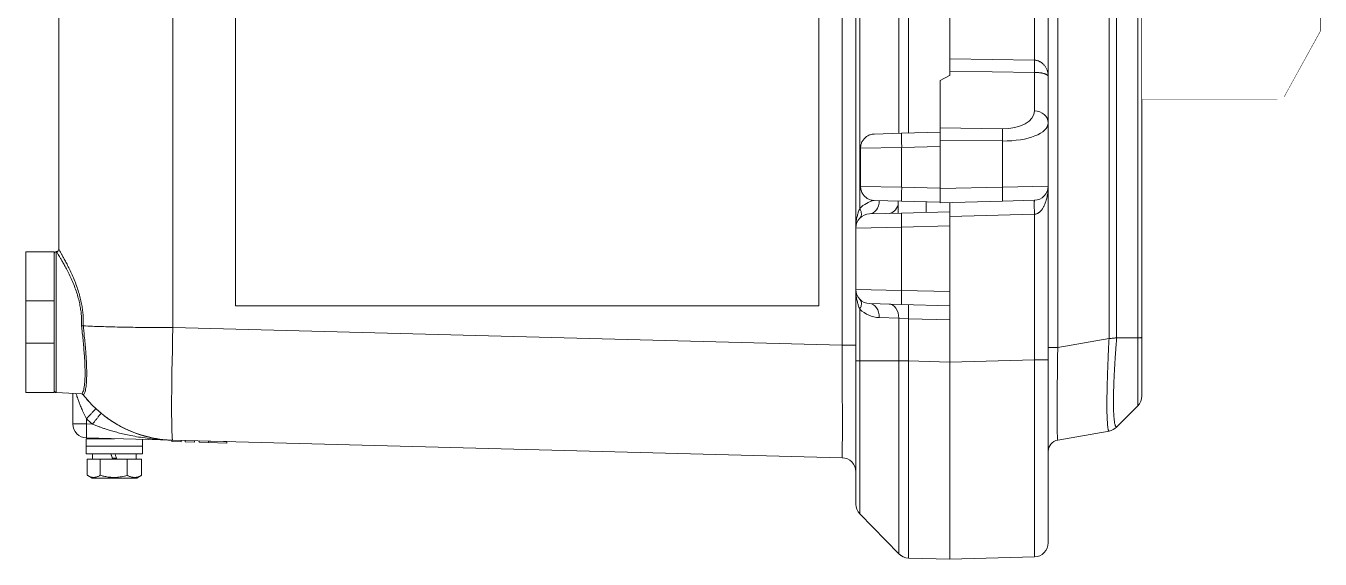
# Model space of a CAD drawing. Header units: millimetres. Extents: x -751 to 714, y -543 to 828.
# Drawn here: x 231.4 to 507.4, y -159 to -45.4 of the extents above; entities that cross this region are included whole.
import ezdxf

# ---------------------------------------------------------------- set-up
doc = ezdxf.new("R2010")
doc.units = ezdxf.units.MM
doc.linetypes.add('K5LT_AUXILIARY', pattern=[0])
doc.linetypes.add('K5LT_THIN', pattern=[0])

# ---------------------------------------------------------------- blocks, each defined once
blk = doc.blocks.new('U1')
at = {"color": 232, "linetype": 'K5LT_AUXILIARY', "lineweight": 18, "true_color": 0xc52b79}
for p, q in [((276.09, 105.01), (276.09, -105.01)), ((276.09, 105.01), (400.45, 105.01)), ((400.45, 105.01), (400.45, -105.01)), ((276.09, -105.01), (400.45, -105.01))]:
    blk.add_line(p, q, dxfattribs=at)
blk = doc.blocks.new('U0')
at = {"color": 7, "linetype": 'K5LT_THIN', "lineweight": 18}
for p, q in [((405.45, 113.41), (405.45, -113.41)), ((451.43, 113.94), (451.43, -113.94)), ((462.36, 112.01), (462.36, -112.01)), ((463.97, 111.85), (463.97, -111.85)), ((468.49, 111.85), (468.49, -111.85)), ((469.37, 111.74), (469.37, -111.77)), ((262.71, -109.68), (262.71, 109.68)), ((238.37, -92.97), (238.37, 92.97)), ((409.22, 84.26), (409.22, -84.26)), ((417.51, 68.28), (417.51, -68.28)), ((419.58, 68.23), (419.58, -68.23)), ((449.37, 56.15), (449.37, -56.15)), ((446.45, 52.69), (446.45, -52.69)), ((428.37, 52.41), (428.37, -52.41)), ((428.37, -52.41), (428.37, 52.41)), ((505.37, -45.97), (505.37, 45.97)), ((507.37, -46.48), (507.37, 46.48)), ((408.37, -0.66), (408.37, -49.34)), ((408.37, -46), (408.37, -47.68)), ((408.37, -46.68), (408.37, -49.34)), ((469.37, -44.79), (469.37, -59)), ((498.19, -59), (505.37, -45.97)), ((499.94, -59.97), (507.37, -46.48)), ((507.37, -46.48), (505.37, -45.97)), ((408.37, -47.68), (408.37, -49.34)), ((408.37, -50.66), (408.37, -49.34)), ((408.37, -50.66), (408.37, -49.34)), ((408.37, -50.66), (408.37, -88.45)), ((408.37, -50.66), (408.37, -53.32)), ((408.37, -50.66), (408.37, -52.32)), ((408.37, -52.32), (408.37, -54)), ((428.37, -52.41), (446.45, -52.69)), ((428.37, -55.01), (428.37, -52.41)), ((408.37, -53.32), (408.37, -53.31)), ((428.37, -55.01), (446.45, -55.28)), ((428.37, -55.01), (428.37, -55.94)), ((428.32, -55.93), (426.37, -57)), ((426.37, -57), (426.37, -67.1)), ((428.32, -55.93), (428.37, -55.94)), ((446.45, -55.28), (446.45, -63.47)), ((449.37, -56.15), (449.37, -66.07)), ((449.37, -56.15), (449.37, -56.15)), ((469.37, -59), (498.19, -59)), ((469.37, -61), (469.37, -59)), ((498.19, -61), (498.19, -59)), ((498.19, -59), (499.94, -59.97)), ((469.37, -61), (498.19, -61)), ((449.37, -66.07), (449.37, -79.53)), ((418.13, -68.27), (412.29, -68.42)), ((418.13, -68.27), (426.37, -68.05)), ((426.37, -67.1), (439.63, -67.3)), ((426.37, -69.7), (426.37, -67.1)), ((418.13, -71.27), (409.37, -71.42)), ((409.37, -79.58), (409.37, -71.42)), ((418.13, -71.27), (426.37, -71.05)), ((418.13, -71.27), (418.13, -79.73)), ((426.37, -69.7), (426.37, -80.05)), ((426.37, -69.7), (439.63, -69.9)), ((439.63, -69.9), (439.63, -79.71)), ((418.13, -79.73), (409.37, -79.58)), ((418.13, -79.73), (426.37, -79.95)), ((426.37, -80.05), (439.63, -79.71)), ((439.63, -79.71), (449.37, -79.53)), ((449.37, -79.53), (449.37, -116.54)), ((449.37, -79.55), (449.37, -79.55)), ((449.37, -79.55), (449.37, -79.55)), ((449.37, -79.55), (449.37, -79.56)), ((418.13, -82.73), (412.29, -82.58)), ((417.37, -82.71), (417.37, -85.29)), ((418.13, -82.73), (426.37, -82.95)), ((426.37, -83.05), (426.37, -80.05)), ((426.37, -83.05), (439.63, -82.71)), ((439.63, -82.71), (446.45, -82.53)), ((418.11, -85.27), (411.29, -85.45)), ((418.11, -85.27), (428.37, -85)), ((423.37, -82.87), (423.37, -85.13)), ((428.37, -84), (428.37, -83)), ((428.37, -85), (428.37, -84)), ((428.37, -88), (428.37, -85)), ((428.37, -86), (446.45, -85.53)), ((446.45, -85.53), (446.45, -116.54)), ((418.11, -88.27), (408.37, -88.45)), ((418.11, -88.27), (428.37, -88)), ((418.11, -88.27), (418.11, -101.73)), ((428.37, -102), (428.37, -88)), ((408.37, -88.42), (408.37, -88.43)), ((408.37, -88.45), (408.37, -101.55)), ((237.37, -93.5), (231.37, -93.5)), ((231.37, -104), (231.37, -93.5)), ((237.37, -104), (237.37, -93.5)), ((237.89, -93.47), (237.84, -93.48)), ((237.84, -123.52), (237.84, -93.48)), ((237.89, -93.47), (237.89, -93.47)), ((238.37, -92.97), (238.37, -92.97)), ((238.37, -92.97), (238.37, -92.97)), ((408.37, -96), (408.37, -101.55)), ((408.37, -96.68), (408.37, -96)), ((408.37, -101.55), (408.37, -96.68)), ((408.37, -96.68), (408.37, -101.55)), ((418.11, -101.73), (408.37, -101.55)), ((408.37, -101.55), (408.37, -116.72)), ((408.37, -101.55), (408.37, -102.32)), ((408.37, -101.59), (408.37, -101.56)), ((408.37, -101.56), (408.37, -101.56)), ((418.11, -101.73), (428.37, -102)), ((428.37, -105), (428.37, -102)), ((237.37, -104), (231.37, -104)), ((231.37, -104), (231.37, -113)), ((237.37, -113), (237.37, -104)), ((418.11, -104.73), (411.29, -104.55)), ((418.11, -104.73), (428.37, -105)), ((409.22, -105.74), (409.22, -116.75)), ((413.36, -107.55), (417.51, -107.66)), ((428.37, -108), (428.37, -105)), ((243.6, -109.29), (243.6, -109.29)), ((405.45, -113.41), (262.71, -109.68)), ((419.58, -107.77), (417.51, -107.66)), ((417.51, -107.66), (417.51, -116.75)), ((419.58, -107.77), (428.37, -108)), ((419.58, -107.77), (419.58, -116.78)), ((428.37, -117.01), (428.37, -108)), ((428.37, -108), (428.37, -117.01)), ((237.37, -113), (231.37, -113)), ((231.37, -123.5), (231.37, -113)), ((237.37, -123.5), (237.37, -113)), ((451.43, -113.94), (462.36, -112.01)), ((462.36, -112.01), (462.36, -112.01)), ((463.97, -111.85), (468.49, -111.85)), ((463.97, -111.85), (463.97, -111.85)), ((468.49, -111.85), (468.49, -111.85)), ((469.37, -111.77), (469.37, -124.23)), ((408.37, -113.41), (405.45, -113.41)), ((449.37, -113.94), (451.43, -113.94)), ((408.37, -147.26), (408.37, -116.72)), ((417.51, -116.75), (409.22, -116.75)), ((419.58, -116.78), (428.37, -117.01)), ((428.37, -117.01), (446.45, -116.54)), ((428.37, -159), (428.37, -117.01)), ((428.37, -159), (428.37, -117.01)), ((446.45, -116.54), (449.37, -116.54)), ((449.37, -116.54), (449.37, -155.53)), ((237.37, -123.5), (231.37, -123.5)), ((243.25, -123.81), (237.84, -123.52)), ((241.37, -130.19), (241.37, -123.71)), ((243.25, -123.81), (243.23, -123.79)), ((468.49, -126.35), (463.97, -130.87)), ((468.49, -126.35), (468.49, -126.35)), ((244.29, -130.19), (244.29, -129.1)), ((244.29, -130.19), (241.37, -130.19)), ((245.56, -130.22), (244.29, -130.19)), ((451.43, -133.64), (462.36, -131.71)), ((462.36, -131.71), (462.36, -131.71)), ((462.36, -131.71), (462.36, -131.71)), ((244.25, -134.94), (244.25, -133.34)), ((244.25, -133.34), (250.09, -133.34)), ((244.25, -136.54), (244.25, -134.94)), ((244.25, -134.94), (250.09, -134.94)), ((244.25, -134.94), (250.09, -134.94)), ((262.71, -133.67), (244.29, -133.18)), ((247.25, -133.34), (247.25, -133.26)), ((247.79, -133.34), (247.79, -133.28)), ((250.09, -133.34), (250.25, -133.34)), ((250.09, -134.94), (256.25, -134.94)), ((250.09, -134.94), (256.25, -134.94)), ((256.25, -134.94), (256.25, -133.5)), ((256.25, -136.54), (256.25, -134.94)), ((262.2, -133.65), (262.22, -133.65)), ((262.2, -133.65), (262.22, -133.65)), ((262.31, -133.65), (262.31, -133.65)), ((262.31, -133.65), (262.31, -133.65)), ((262.51, -133.66), (262.5, -133.96)), ((264.5, -134.01), (262.5, -133.96)), ((264.51, -133.71), (262.51, -133.66)), ((405.45, -137.4), (262.71, -133.67)), ((264.51, -133.71), (264.5, -134.01)), ((265.31, -133.74), (265.3, -134.03)), ((267.3, -134.09), (265.3, -134.03)), ((267.31, -133.79), (265.31, -133.74)), ((267.31, -133.79), (267.3, -134.09)), ((268.31, -133.81), (268.3, -134.11)), ((270.3, -134.17), (268.3, -134.11)), ((270.31, -133.87), (268.31, -133.81)), ((270.31, -133.87), (270.3, -134.17)), ((274.19, -134.27), (270.3, -134.17)), ((274.2, -133.97), (270.31, -133.87)), ((274.2, -133.97), (274.19, -134.27)), ((244.25, -136.54), (250.09, -136.54)), ((244.47, -137.74), (244.47, -141.15)), ((247.23, -137.74), (244.47, -137.74)), ((245.6, -137.74), (245.6, -136.54)), ((247.23, -137.74), (247.23, -141.15)), ((253, -137.74), (247.23, -137.74)), ((249.85, -137.49), (250.7, -137.49)), ((250.09, -136.54), (256.25, -136.54)), ((256.02, -137.74), (253, -137.74)), ((253, -137.74), (253, -141.15)), ((254.9, -137.74), (254.9, -136.54)), ((256.02, -137.74), (256.02, -141.15)), ((408.37, -140), (408.37, -147.26)), ((408.37, -140), (408.37, -140.68)), ((408.37, -140.68), (408.37, -140)), ((408.37, -140.68), (408.37, -140)), ((408.37, -140.68), (408.37, -140)), ((408.37, -140), (408.37, -140.68)), ((408.37, -147.26), (408.37, -140.68)), ((244.56, -141.2), (245.5, -141.74)), ((245.5, -141.74), (255, -141.74)), ((255.94, -141.2), (255, -141.74)), ((409.22, -149.35), (417.51, -157.86)), ((409.22, -149.35), (409.22, -149.35)), ((419.58, -158.77), (428.37, -159)), ((428.37, -159), (446.45, -158.53))]:
    blk.add_line(p, q, dxfattribs=at)
for centre, radius, start, end in [((498.19, -59), 2, 270, 331.1435), ((446.37, -79.53), 3, 271.5, 0), ((413.52, -88.45), 6, 102.0425, 135.75), ((411.37, -88.45), 3, 91.5, 180), ((237.87, -93.97), 0.5, 93, 180), ((237.87, -93.97), 0.5, 93, 180), ((237.87, -92.97), 0.5, 273, 0), ((237.87, -92.97), 0.5, 273, 359.997), ((411.37, -101.55), 3, 180, 268.5), ((413.52, -101.55), 6, 224.25, 268.5), ((237.87, -123.03), 0.5, 180, 267), ((237.87, -123.03), 0.5, 180, 267), ((243.22, -124.31), 0.5, 37.8079, 87), ((263.37, -108.68), 25, 217.7514, 268.5), ((263.37, -108.68), 25, 217.7499, 217.7514), ((263.37, -108.68), 25, 217.8042, 217.8078), ((263.37, -108.68), 25, 217.8078, 223.4575), ((263.37, -108.68), 25, 226.8288, 229.8471), ((466.37, -124.23), 3, 315, 0), ((263.45, -108.68), 28, 226.8288, 230.3004), ((244.37, -130.19), 3, 180, 268.5), ((263.37, -108.68), 25, 246.1196, 268.5), ((461.84, -128.75), 3, 280, 315), ((451.87, -136.1), 2.5, 100, 180), ((405.37, -140.4), 3, 0, 88.5), ((405.37, -140.4), 3, 359.9996, 88.5004), ((405.37, -140.4), 3, 0.0005, 88.4995), ((246.88, -137.17), 4.66, 238.8188, 239.9921), ((253.61, -137.17), 4.66, 300.0079, 301.1812), ((411.37, -147.26), 3, 180, 224.25), ((411.37, -147.26), 3, 180, 181.2766), ((446.37, -155.53), 3, 271.5, 0), ((419.66, -155.77), 3, 224.2462, 252.7938), ((419.66, -155.77), 3, 224.25, 268.5)]:
    blk.add_arc(centre, radius, start, end, dxfattribs=at)
for centre, major_axis, ratio, start_param, end_param in [((446.52, -52.69), (-0.05, -3), 0.026174, 4.712785, 5.759587), ((439.45, -63.26), (7, -0.32), 0.57656, 4.764695, 6.309312), ((446.37, -66.07), (-3, 0), 0.866025, 3.141593, 4.686209), ((439.37, -65.86), (10, -0.25), 0.403929, 4.748786, 6.293402), ((418.21, -71.27), (-0.08, 3), 0.026168, 0, 1.570111), ((439.55, -69.9), (0.05, 3), 0.026174, 4.712785, 5.759587), ((418.21, -79.73), (-0.08, -3), 0.026168, 4.713074, 6.283185), ((439.55, -79.71), (-0.08, 3), 0.026168, 3.141593, 4.711704), ((411.21, -82.45), (-0.08, 3), 0.716182, 3.141593, 4.640642), ((415.36, -82.34), (0.08, -3), 0.716182, 0, 1.163773), ((418.18, -88.27), (-0.08, 3), 0.026168, 0, 1.570111), ((237.87, -92.97), (0.5, 0), 0.999936, 4.764749, 6.283185), ((237.87, -92.97), (0.5, 0), 0.999936, 4.764749, 6.283185), ((418.18, -101.73), (-0.08, -3), 0.026168, 4.713074, 6.283185), ((407.07, -105.74), (2.15, 2.09), 0.582324, 5.25117, 6.283187), ((411.21, -107.55), (0.08, 3), 0.716182, 4.731141, 6.283185), ((415.36, -107.66), (0.08, 3), 0.716182, 4.731141, 6.283185), ((419.5, -107.77), (0.08, 3), 0.026168, 4.713074, 6.283185), ((263.34, -109.68), (-0.63, -23.99), 0.026168, 4.713074, 6.283185), ((405.37, -113.39), (-0.08, 24.01), 0.003268, 3.141511, 4.711607), ((451.87, -113.25), (0.44, 20.39), 0.020576, 1.605038, 3.145676), ((446.37, -116.51), (-0.08, 42.01), 0.001868, 3.141638, 4.711749), ((244.37, -130.19), (-0.08, -3), 0.026168, 4.713074, 6.283185), ((250.25, -138.37), (-4.65, 12.78), 0.008414, 1.424159, 1.51856), ((250.25, -138.37), (-3.05, 8.38), 0.008414, 1.347823, 1.492723), ((250.25, -135.91), (-4.65, 12.78), 0.008414, -4.666275, -4.571875), ((405.37, -113.39), (-0.08, 24.01), 0.003268, -3.141689, -3.141675), ((405.37, -113.39), (-0.08, 24.01), 0.003268, -3.141689, -3.141675)]:
    blk.add_ellipse(centre, major_axis=major_axis, ratio=ratio, start_param=start_param, end_param=end_param, dxfattribs=at)
for points, knots in [([(408.37, -49.34), (408.37, -49.42), (408.37, -49.53), (408.37, -49.72), (408.37, -49.9), (408.37, -50.12), (408.37, -50.34), (408.37, -50.52), (408.37, -50.62), (408.37, -50.66)], [0, 0, 0, 0, 1.986782, 2.53754, 4.199157, 5.888431, 7.722996, 9.123397, 10, 10, 10, 10]), ([(446.45, -52.69), (446.55, -52.69), (446.75, -52.71), (447.03, -52.76), (447.29, -52.85), (447.52, -52.95), (447.74, -53.06), (447.95, -53.2), (448.16, -53.36), (448.36, -53.55), (448.54, -53.75), (448.71, -53.98), (448.87, -54.24), (449.02, -54.52), (449.15, -54.83), (449.25, -55.17), (449.32, -55.51), (449.36, -55.84), (449.37, -56.05), (449.37, -56.15)], [0, 0, 0, 0, 1.013727, 2.028356, 2.961614, 3.813499, 4.713092, 5.65463, 6.694145, 7.714408, 8.817442, 9.984448, 11.229821, 12.576256, 14.022173, 15.579859, 17.222941, 18.709466, 20, 20, 20, 20]), ([(446.45, -55.28), (446.55, -55.28), (446.75, -55.29), (447.03, -55.3), (447.29, -55.32), (447.52, -55.35), (447.74, -55.38), (447.95, -55.41), (448.16, -55.45), (448.36, -55.5), (448.54, -55.55), (448.71, -55.61), (448.87, -55.67), (449.02, -55.74), (449.15, -55.82), (449.25, -55.9), (449.32, -55.99), (449.36, -56.07), (449.37, -56.12), (449.37, -56.15)], [0, 0, 0, 0, 1.013709, 2.028271, 2.961432, 3.813193, 4.71308, 5.65482, 6.694689, 7.714817, 8.817852, 9.98474, 11.23014, 12.576605, 14.022769, 15.581049, 17.224634, 18.710813, 20, 20, 20, 20]), ([(412.29, -68.42), (412.13, -68.43), (411.85, -68.45), (411.45, -68.55), (411.1, -68.69), (410.77, -68.87), (410.47, -69.09), (410.2, -69.34), (409.96, -69.62), (409.75, -69.93), (409.59, -70.26), (409.49, -70.56), (409.43, -70.81), (409.39, -71.01), (409.38, -71.18), (409.37, -71.32), (409.37, -71.39), (409.37, -71.42)], [0, 0, 0, 0, 1.790481, 3.351421, 4.752412, 6.183864, 7.657585, 9.088033, 10.518137, 11.957851, 13.431576, 14.711198, 15.709103, 16.416839, 17.12251, 17.65023, 18, 18, 18, 18]), ([(412.29, -82.58), (412.13, -82.57), (411.85, -82.55), (411.45, -82.45), (411.1, -82.31), (410.77, -82.13), (410.47, -81.91), (410.2, -81.66), (409.96, -81.38), (409.75, -81.07), (409.59, -80.74), (409.49, -80.44), (409.43, -80.19), (409.39, -79.99), (409.38, -79.82), (409.37, -79.68), (409.37, -79.61), (409.37, -79.58)], [0, 0, 0, 0, 1.790481, 3.351421, 4.752412, 6.183864, 7.657585, 9.088033, 10.518137, 11.957851, 13.431576, 14.711198, 15.709103, 16.416839, 17.12251, 17.65023, 18, 18, 18, 18]), ([(446.45, -85.53), (446.52, -85.52), (446.67, -85.5), (446.88, -85.44), (447.07, -85.36), (447.24, -85.27), (447.39, -85.17), (447.54, -85.05), (447.69, -84.92), (447.85, -84.75), (448, -84.56), (448.16, -84.34), (448.31, -84.1), (448.47, -83.82), (448.62, -83.5), (448.76, -83.15), (448.9, -82.75), (449.03, -82.31), (449.14, -81.81), (449.24, -81.28), (449.31, -80.71), (449.36, -80.12), (449.37, -79.73), (449.37, -79.53)], [0, 0, 0, 0, 0.695162, 1.374482, 2.03796, 2.640389, 3.197612, 3.772728, 4.435063, 5.169974, 5.987191, 6.852462, 7.837574, 8.892153, 10.073142, 11.363076, 12.786552, 14.350219, 16.066004, 17.939438, 19.922261, 21.959976, 24, 24, 24, 24]), ([(449.37, -79.55), (449.37, -79.56), (449.37, -79.56), (449.37, -79.57), (449.37, -79.57), (449.37, -79.59), (449.37, -79.6), (449.37, -79.63), (449.36, -79.65), (449.36, -79.71), (449.36, -79.75), (449.35, -79.83), (449.35, -79.88), (449.33, -79.97), (449.33, -80.02), (449.31, -80.11), (449.3, -80.16), (449.29, -80.21)], [1.298581, 1.298581, 1.298581, 1.298581, 1.546549, 1.546549, 2.521871, 2.521871, 3.993129, 3.993129, 6.935645, 6.935645, 12.57271, 12.57271, 19.17271, 19.17271, 25.77271, 25.77271, 33, 33, 33, 33]), ([(446.45, -82.53), (446.44, -82.53), (446.43, -82.55), (446.43, -82.64), (446.42, -82.77), (446.42, -82.94), (446.41, -83.16), (446.41, -83.41), (446.41, -83.7), (446.42, -84.02), (446.42, -84.36), (446.43, -84.71), (446.43, -85.1), (446.44, -85.38), (446.45, -85.53)], [0, 0, 0, 0, 1.486232, 2.782414, 3.939278, 5.126372, 6.348968, 7.554757, 8.764704, 9.973244, 11.181865, 12.390645, 13.581406, 15, 15, 15, 15]), ([(409.22, -84.26), (409.15, -84.4), (409.03, -84.67), (408.88, -85.07), (408.77, -85.44), (408.67, -85.82), (408.57, -86.25), (408.49, -86.74), (408.42, -87.28), (408.38, -87.86), (408.37, -88.25), (408.37, -88.45)], [0, 0, 0, 0, 1.298522, 2.457676, 3.52016, 4.532761, 5.74859, 7.155627, 8.711937, 10.336954, 12, 12, 12, 12]), ([(409.22, -84.26), (409.28, -84.39), (409.38, -84.62), (409.48, -84.95), (409.53, -85.24), (409.55, -85.51), (409.52, -85.78), (409.45, -86.01), (409.34, -86.21), (409.26, -86.31), (409.22, -86.35)], [0, 0, 0, 0, 1.658894, 3.105612, 4.396127, 5.717203, 7.088658, 8.578254, 9.888641, 11, 11, 11, 11]), ([(237.89, -93.47), (237.89, -93.48), (237.93, -93.54), (238.06, -93.77), (238.26, -94.09), (238.52, -94.52), (238.86, -95.09), (239.27, -95.8), (239.76, -96.67), (240.31, -97.71), (240.88, -98.88), (241.44, -100.15), (241.95, -101.45), (242.38, -102.74), (242.71, -103.99), (242.96, -105.18), (243.13, -106.31), (243.22, -107.35), (243.25, -108.34), (243.24, -108.97), (243.23, -109.29)], [0, 0, 0, 0, 1.331793, 2.496421, 3.557012, 4.678707, 5.882925, 7.138452, 8.48225, 9.870176, 11.339115, 12.744926, 14.113243, 15.345814, 16.495609, 17.55972, 18.507938, 19.396494, 20.207294, 21, 21, 21, 21]), ([(238.37, -92.97), (238.37, -92.98), (238.41, -93.07), (238.59, -93.38), (238.85, -93.83), (239.18, -94.4), (239.56, -95.09), (240.02, -95.94), (240.53, -96.95), (241.09, -98.11), (241.65, -99.38), (242.17, -100.72), (242.61, -102.05), (242.97, -103.34), (243.24, -104.57), (243.43, -105.73), (243.56, -106.85), (243.61, -107.82), (243.62, -108.58), (243.61, -109.03), (243.6, -109.24), (243.6, -109.29)], [0, 0, 0, 0, 1.575082, 3.046778, 4.415086, 5.689612, 6.994754, 8.373587, 9.826348, 11.325596, 12.826496, 14.269557, 15.627478, 16.8356, 17.943573, 18.983164, 19.929165, 20.854166, 21.470215, 21.876357, 22, 22, 22, 22]), ([(409.22, -105.74), (409.15, -105.6), (409.03, -105.33), (408.88, -104.93), (408.77, -104.56), (408.67, -104.17), (408.57, -103.75), (408.49, -103.26), (408.42, -102.71), (408.38, -102.14), (408.37, -101.75), (408.37, -101.55)], [0, 0, 0, 0, 1.299835, 2.460335, 3.524543, 4.539314, 5.757074, 7.165707, 8.723139, 10.344879, 12, 12, 12, 12]), ([(243.23, -109.29), (243.26, -109.29), (243.31, -109.29), (243.41, -109.28), (243.5, -109.28), (243.57, -109.28), (243.6, -109.29)], [0, 0, 0, 0, 1.665655, 2.482632, 4.734509, 7, 7, 7, 7]), ([(243.23, -123.79), (243.31, -123.76), (243.44, -123.62), (243.62, -123.21), (243.76, -122.66), (243.86, -121.97), (243.94, -121.15), (243.98, -120.18), (243.99, -119.11), (243.97, -117.93), (243.91, -116.64), (243.82, -115.26), (243.7, -113.8), (243.56, -112.29), (243.4, -110.78), (243.29, -109.78), (243.23, -109.29)], [0, 0, 0, 0, 1.519396, 2.841342, 4.018676, 5.210526, 6.423222, 7.597316, 8.774603, 9.94352, 11.121488, 12.308323, 13.512738, 14.720577, 15.884156, 17, 17, 17, 17]), ([(243.6, -109.29), (244.21, -109.32), (245.44, -109.38), (247.39, -109.45), (249.35, -109.51), (251.39, -109.56), (253.58, -109.6), (255.82, -109.63), (258.1, -109.65), (260.39, -109.67), (261.94, -109.67), (262.71, -109.68)], [0, 0, 0, 0, 1.620444, 3.033921, 4.295433, 5.590385, 6.916882, 8.232182, 9.477987, 10.738013, 12, 12, 12, 12]), ([(243.6, -123.98), (243.66, -123.95), (243.78, -123.84), (243.93, -123.52), (244.06, -123.06), (244.17, -122.47), (244.26, -121.72), (244.32, -120.84), (244.34, -119.83), (244.34, -118.72), (244.3, -117.48), (244.23, -116.14), (244.12, -114.65), (243.99, -113.09), (243.84, -111.56), (243.71, -110.3), (243.63, -109.57), (243.6, -109.29)], [0, 0, 0, 0, 1.336663, 2.583315, 3.705454, 4.945602, 6.156396, 7.40227, 8.60252, 9.826308, 11.054492, 12.324654, 13.577222, 14.976599, 16.263312, 17.329511, 18, 18, 18, 18]), ([(462.36, -112.01), (462.32, -112.58), (462.27, -113.65), (462.2, -115.13), (462.15, -116.41), (462.1, -117.54), (462.06, -118.61), (462.03, -119.7), (461.99, -120.85), (461.96, -122.03), (461.93, -123.23), (461.91, -124.44), (461.9, -125.62), (461.9, -126.73), (461.91, -127.74), (461.93, -128.63), (461.97, -129.4), (462.01, -130.04), (462.05, -130.56), (462.1, -130.96), (462.15, -131.26), (462.2, -131.49), (462.25, -131.63), (462.3, -131.7), (462.34, -131.71), (462.36, -131.71)], [0, 0, 0, 0, 1.420612, 2.682344, 3.762576, 4.680948, 5.596341, 6.564499, 7.608159, 8.732811, 9.905327, 11.148701, 12.460795, 13.813992, 15.125861, 16.412625, 17.674119, 18.927404, 20.092673, 21.209993, 22.232551, 23.220578, 24.278516, 25.20499, 26, 26, 26, 26]), ([(462.36, -112.01), (462.52, -112), (462.81, -111.97), (463.2, -111.93), (463.53, -111.9), (463.78, -111.87), (463.91, -111.85), (463.97, -111.85)], [0, 0, 0, 0, 2.056335, 3.870407, 5.62213, 7.006732, 8, 8, 8, 8]), ([(463.97, -111.85), (463.93, -112.38), (463.86, -113.4), (463.75, -114.82), (463.67, -116.04), (463.6, -117.12), (463.54, -118.13), (463.49, -119.13), (463.44, -120.12), (463.4, -121.12), (463.36, -122.14), (463.32, -123.18), (463.3, -124.22), (463.29, -125.19), (463.29, -126.03), (463.31, -126.75), (463.32, -127.37), (463.35, -127.93), (463.38, -128.46), (463.41, -128.96), (463.46, -129.41), (463.52, -129.84), (463.59, -130.21), (463.66, -130.5), (463.74, -130.7), (463.82, -130.82), (463.9, -130.87), (463.95, -130.88), (463.97, -130.87)], [0, 0, 0, 0, 1.545131, 2.919206, 4.111167, 5.121013, 6.1199, 7.135866, 8.168911, 9.234743, 10.334614, 11.539723, 12.834262, 14.11796, 15.277218, 16.298934, 17.265146, 18.224939, 19.209692, 20.219407, 21.265414, 22.391705, 23.605779, 24.889622, 26.016785, 27.056924, 27.996603, 29, 29, 29, 29]), ([(468.49, -111.85), (468.49, -112.06), (468.49, -112.45), (468.49, -113.02), (468.49, -113.52), (468.49, -113.97), (468.49, -114.4), (468.49, -114.83), (468.49, -115.27), (468.49, -115.74), (468.49, -116.21), (468.49, -116.68), (468.49, -117.19), (468.49, -117.74), (468.49, -118.27), (468.49, -118.76), (468.49, -119.27), (468.49, -119.83), (468.49, -120.44), (468.49, -121.03), (468.49, -121.58), (468.49, -122.1), (468.49, -122.6), (468.49, -123.06), (468.49, -123.46), (468.49, -123.79), (468.49, -124.06), (468.49, -124.33), (468.49, -124.6), (468.49, -124.89), (468.49, -125.13), (468.49, -125.34), (468.49, -125.51), (468.49, -125.66), (468.49, -125.81), (468.49, -125.93), (468.49, -126.02), (468.49, -126.08), (468.49, -126.12), (468.49, -126.15), (468.49, -126.18), (468.49, -126.2), (468.49, -126.23), (468.49, -126.26), (468.49, -126.28), (468.49, -126.3), (468.49, -126.31), (468.49, -126.32), (468.49, -126.33), (468.48, -126.34), (468.48, -126.35), (468.48, -126.35), (468.49, -126.35)], [0, 0, 0, 0, 1.498782, 2.843384, 4.043421, 5.083631, 6.118196, 7.138451, 8.244002, 9.413748, 10.611777, 11.753745, 13.008082, 14.555755, 16.015498, 17.296835, 18.543646, 20.22148, 22.134926, 23.942597, 25.630113, 27.39763, 29.16201, 30.950861, 32.514838, 33.896962, 35.029765, 36.100995, 37.57289, 39.059016, 40.612088, 41.830261, 43.032093, 44.151855, 45.125185, 46.735472, 47.45531, 48.109115, 48.654766, 49.063134, 49.384832, 49.685565, 50.189931, 50.745448, 51.301804, 51.634968, 52.061716, 52.23631, 52.435878, 52.66042, 52.856785, 53, 53, 53, 53]), ([(469.37, -111.77), (469.37, -111.77), (469.34, -111.79), (469.25, -111.8), (469.12, -111.82), (468.94, -111.83), (468.72, -111.84), (468.56, -111.85), (468.49, -111.85)], [0, 0, 0, 0, 1.786159, 3.339341, 4.739742, 6.326356, 7.773174, 9, 9, 9, 9]), ([(408.37, -116.72), (408.37, -116.73), (408.39, -116.73), (408.48, -116.74), (408.62, -116.74), (408.79, -116.75), (409, -116.75), (409.15, -116.75), (409.22, -116.75)], [0, 0, 0, 0, 1.814645, 3.391165, 4.816856, 6.409897, 7.833377, 9, 9, 9, 9]), ([(409.22, -149.35), (409.22, -149.34), (409.22, -149.33), (409.21, -149.31), (409.21, -149.29), (409.21, -149.27), (409.21, -149.24), (409.21, -149.21), (409.21, -149.16), (409.21, -149.12), (409.21, -149.06), (409.21, -148.99), (409.21, -148.89), (409.21, -148.74), (409.21, -148.48), (409.21, -147.99), (409.21, -147.18), (409.21, -145.96), (409.21, -144.31), (409.21, -142.25), (409.21, -139.84), (409.21, -137.14), (409.21, -134.18), (409.21, -131.09), (409.21, -128.1), (409.21, -125.52), (409.21, -123.41), (409.21, -121.77), (409.21, -120.51), (409.22, -119.7), (409.22, -119.2), (409.22, -118.87), (409.22, -118.58), (409.22, -118.29), (409.22, -117.99), (409.22, -117.65), (409.22, -117.36), (409.22, -117.08), (409.22, -116.87), (409.22, -116.75)], [0, 0, 0, 0, 0.31633, 0.601263, 0.884373, 1.207491, 1.631609, 2.126607, 2.566665, 2.922186, 3.225546, 3.624407, 4.088474, 4.645583, 5.636433, 7.12197, 9.193807, 11.586536, 14.274855, 17.104004, 19.939397, 22.764692, 25.614774, 28.465743, 31.078635, 33.218545, 34.825071, 36.175946, 37.151056, 37.799057, 38.092172, 38.338286, 38.568668, 38.783318, 39.019677, 39.277743, 39.557517, 39.798269, 40, 40, 40, 40]), ([(419.58, -116.78), (419.43, -116.78), (419.14, -116.78), (418.74, -116.77), (418.37, -116.77), (418.03, -116.76), (417.75, -116.76), (417.58, -116.75), (417.51, -116.75)], [0, 0, 0, 0, 1.814229, 3.391984, 4.813346, 6.412291, 7.834536, 9, 9, 9, 9]), ([(417.51, -157.86), (417.51, -157.87), (417.51, -157.64), (417.52, -156.7), (417.52, -155.3), (417.52, -153.47), (417.52, -151.17), (417.52, -148.44), (417.52, -145.33), (417.52, -141.86), (417.52, -138.12), (417.52, -134.25), (417.52, -130.45), (417.52, -126.88), (417.52, -123.51), (417.51, -120.16), (417.51, -117.91), (417.51, -116.75)], [0, 0, 0, 0, 1.502919, 2.882696, 4.115378, 5.401037, 6.668979, 7.944353, 9.217883, 10.490056, 11.763531, 12.99809, 14.157718, 15.183827, 16.113866, 17.034345, 18, 18, 18, 18]), ([(419.58, -158.77), (419.58, -158.77), (419.58, -158.52), (419.58, -157.52), (419.57, -156.08), (419.57, -154.21), (419.57, -151.86), (419.57, -149.07), (419.57, -145.87), (419.57, -142.32), (419.57, -138.46), (419.57, -134.32), (419.57, -130), (419.58, -125.58), (419.58, -121.17), (419.58, -118.23), (419.58, -116.78)], [0, 0, 0, 0, 1.492255, 2.79176, 3.941914, 5.121272, 6.333413, 7.533977, 8.737597, 9.940215, 11.143186, 12.344486, 13.553115, 14.729073, 15.880875, 17, 17, 17, 17]), ([(244.29, -129.1), (244.19, -128.91), (244, -128.54), (243.72, -127.97), (243.46, -127.42), (243.24, -126.9), (243.04, -126.43), (242.87, -126.01), (242.72, -125.62), (242.57, -125.23), (242.42, -124.8), (242.28, -124.38), (242.16, -124.02), (242.09, -123.83), (242.07, -123.75)], [0, 0, 0, 0, 1.60847, 3.227357, 4.787498, 6.249601, 7.534916, 8.679711, 9.723279, 10.81025, 11.959838, 13.299257, 14.308084, 15, 15, 15, 15]), ([(243.23, -123.79), (243.26, -123.79), (243.31, -123.8), (243.38, -123.82), (243.44, -123.84), (243.52, -123.89), (243.57, -123.94), (243.6, -123.98)], [0, 0, 0, 0, 1.903649, 2.837345, 4.042026, 5.410868, 8, 8, 8, 8]), ([(246.26, -126.91), (246.26, -126.91), (246.25, -126.93), (246.2, -127), (246.11, -127.1), (246, -127.23), (245.87, -127.38), (245.7, -127.56), (245.45, -127.84), (245.17, -128.14), (244.89, -128.45), (244.72, -128.63), (244.58, -128.78), (244.47, -128.9), (244.38, -129), (244.32, -129.07), (244.29, -129.1)], [0, 0, 0, 0, 1.675753, 3.137693, 4.467358, 5.820001, 7.195622, 8.536415, 9.888691, 12.60753, 13.794537, 14.741982, 15.472729, 16.03696, 16.540142, 17, 17, 17, 17]), ([(247.4, -127.91), (247.4, -127.91), (247.39, -127.93), (247.34, -128.01), (247.26, -128.11), (247.16, -128.24), (247.03, -128.41), (246.88, -128.6), (246.71, -128.82), (246.51, -129.06), (246.31, -129.31), (246.09, -129.58), (245.87, -129.84), (245.69, -130.06), (245.6, -130.18), (245.56, -130.22)], [0, 0, 0, 0, 1.576243, 2.951287, 4.201433, 5.473583, 6.767735, 8.033603, 9.307357, 10.586004, 11.846532, 13.076513, 14.460838, 15.425148, 16, 16, 16, 16]), ([(248.09, -128.47), (248.77, -128.99), (249.48, -129.48), (250.91, -130.37), (251.65, -130.77), (252.49, -131.19), (252.6, -131.24), (252.89, -131.37), (253.06, -131.46), (253.7, -131.73), (254.16, -131.93), (255.38, -132.38), (256.14, -132.62), (257.66, -133.03), (258.43, -133.2), (259.2, -133.33)], [0, 0, 0, 0, 9.8, 9.8, 19.6, 19.6, 21.007691, 21.007691, 23.384906, 23.384906, 29.4, 29.4, 39.2, 39.2, 49, 49, 49, 49]), ([(245.56, -130.22), (245.81, -130.32), (246.28, -130.52), (246.97, -130.78), (247.64, -131.03), (248.36, -131.28), (249.2, -131.55), (250.22, -131.84), (251.37, -132.15), (252.7, -132.47), (254.2, -132.78), (255.9, -133.07), (257.84, -133.34), (259.78, -133.52), (261.43, -133.62), (262.36, -133.66), (262.71, -133.67)], [0, 0, 0, 0, 0.792036, 1.495229, 2.159306, 2.850857, 3.720899, 4.720847, 5.896983, 7.167319, 8.678619, 10.311774, 12.183163, 14.325188, 15.962989, 17, 17, 17, 17]), ([(253.25, -131.54), (253.7, -131.73), (254.16, -131.93), (255.38, -132.38), (256.14, -132.62), (257.66, -133.03), (258.43, -133.2), (259.2, -133.33)], [23.384906, 23.384906, 23.384906, 23.384906, 29.4, 29.4, 39.2, 39.2, 49, 49, 49, 49]), ([(244.56, -141.2), (244.7, -141.28), (244.93, -141.4), (245.23, -141.5), (245.44, -141.56), (245.62, -141.58), (245.78, -141.6), (245.96, -141.6), (246.16, -141.58), (246.41, -141.52), (246.76, -141.41), (247.05, -141.26), (247.23, -141.15)], [0, 0, 0, 0, 2.06608, 3.469145, 4.386236, 5.164667, 5.945062, 6.692878, 7.771513, 8.841334, 10.250222, 13, 13, 13, 13]), ([(247.23, -141.15), (247.48, -141.22), (247.87, -141.32), (248.43, -141.44), (248.87, -141.51), (249.29, -141.56), (249.66, -141.59), (250.02, -141.6), (250.35, -141.6), (250.73, -141.58), (251.19, -141.54), (251.97, -141.42), (252.59, -141.27), (253, -141.15)], [0, 0, 0, 0, 1.896477, 2.871604, 4.103535, 5.062016, 5.927217, 6.778532, 7.580294, 8.339144, 9.455768, 10.905857, 14, 14, 14, 14]), ([(253, -141.15), (253.2, -141.26), (253.49, -141.4), (253.86, -141.51), (254.08, -141.56), (254.27, -141.59), (254.46, -141.6), (254.66, -141.59), (254.88, -141.57), (255.15, -141.52), (255.53, -141.4), (255.83, -141.26), (256.02, -141.15)], [0, 0, 0, 0, 2.66649, 3.810425, 4.700444, 5.503844, 6.294351, 7.038845, 8.091005, 9.12096, 10.454936, 13, 13, 13, 13])]:
    blk.add_open_spline(points, degree=3, knots=knots, dxfattribs=at)
blk.add_blockref('U1', (0, 0))
blk.add_wipeout([(500.86, 32.79), (500.86, 0), (500.86, 0), (500.86, -32.79), (500.86, -32.79), (500.07, -36.69), (500.07, -36.69), (497.82, -39.97), (497.82, -39.97), (494.47, -42.12), (494.47, -42.12), (490.86, -42.79), (490.86, -42.79), (469.37, -42.79), (469.37, -42.79), (469.37, -44.79), (469.37, -44.79), (469.37, -59), (469.37, -59), (469.37, -61), (469.37, -61), (499.37, -61), (499.37, -61), (507.37, -46.48), (507.37, -46.48), (507.37, 0), (507.37, 0), (507.37, 46.48), (507.37, 46.48), (499.94, 59.97), (499.94, 59.97), (498.74, 60.92), (498.74, 60.92), (498.19, 61), (498.19, 61), (469.37, 61), (469.37, 61), (469.37, 59), (469.37, 59), (469.37, 44.79), (469.37, 44.79), (469.37, 42.79), (469.37, 42.79), (490.86, 42.79), (490.86, 42.79), (494.76, 42), (494.76, 42), (498.05, 39.75), (498.05, 39.75), (500.19, 36.4), (500.19, 36.4)])

msp = doc.modelspace()

# ---------------------------------------------------------------- block references
msp.add_blockref('U0', (0, 0))

doc.saveas('drawing.dxf')
